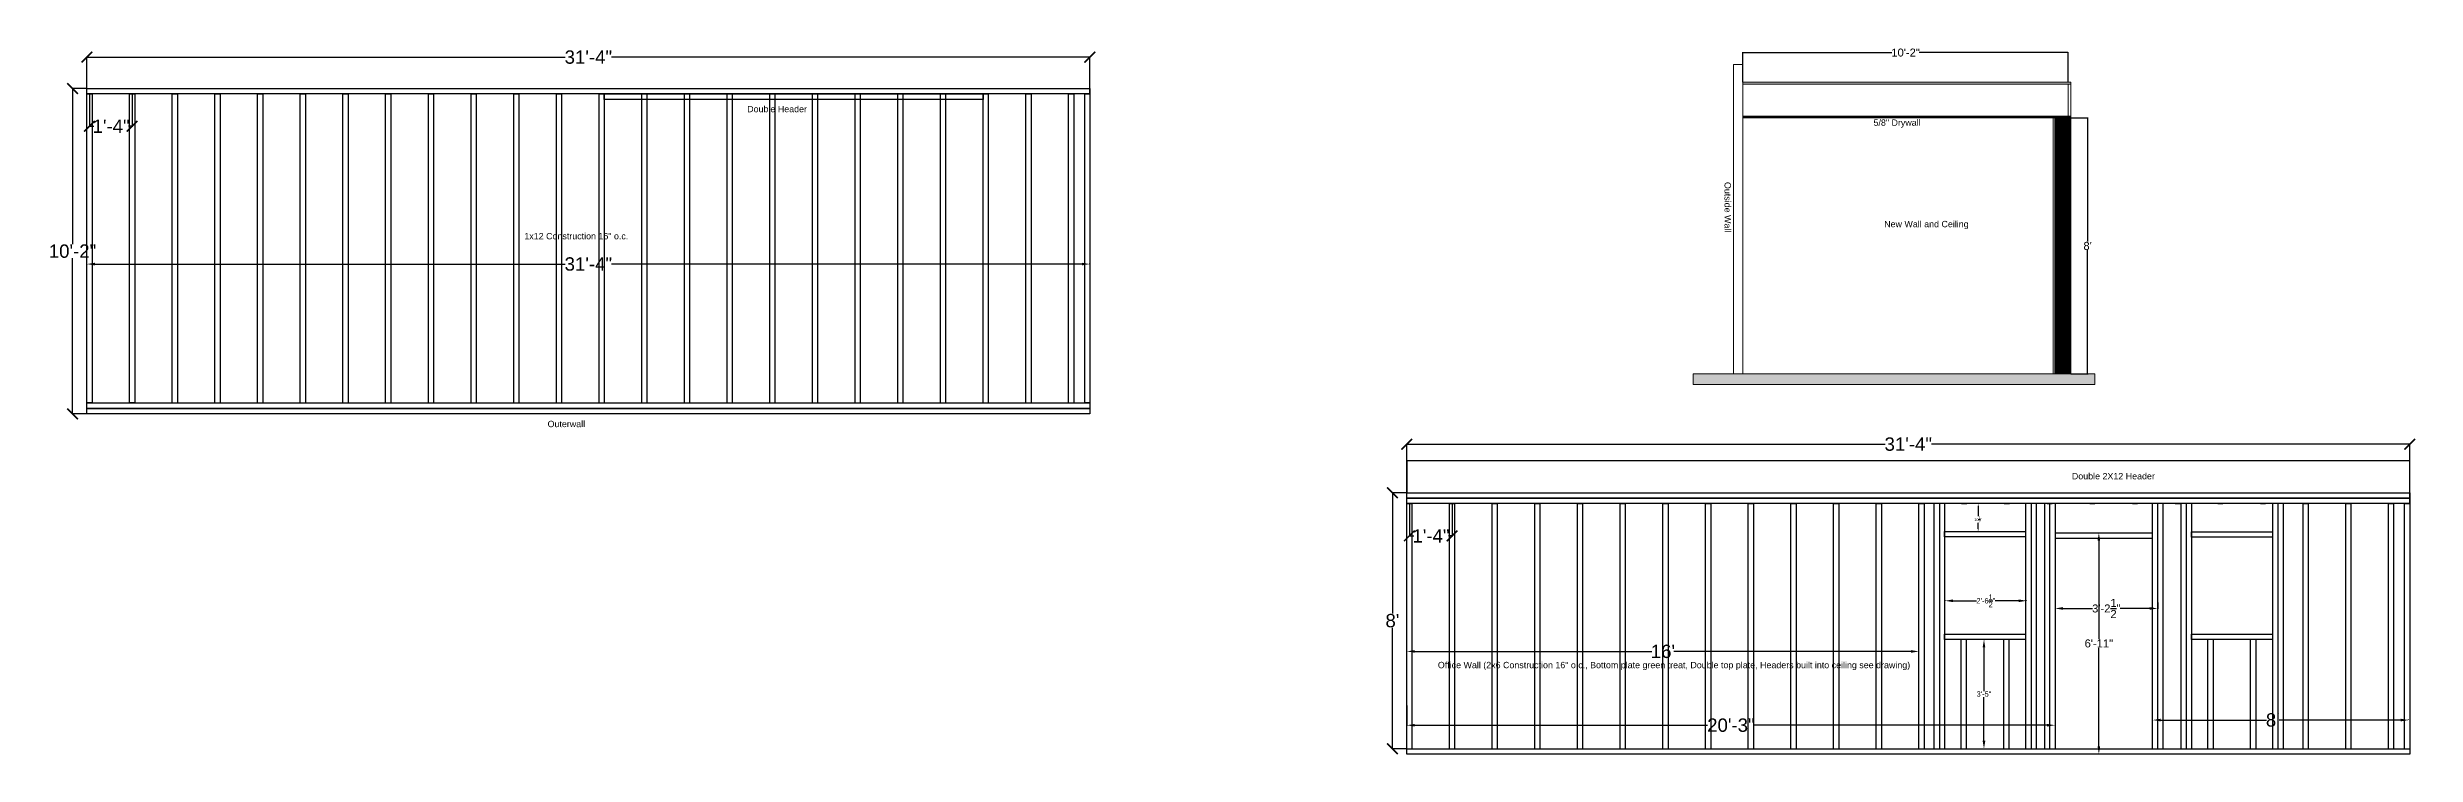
# Model space of a CAD drawing. Header units: inches. Extents: x -323 to 3091, y -1634 to 976.
# Drawn here: x 2168 to 3056, y -373 to -107 of the extents above; entities that cross this region are included whole.
import ezdxf

# ---------------------------------------------------------------- set-up
doc = ezdxf.new("R2010")
doc.units = ezdxf.units.IN
doc.header["$MEASUREMENT"] = 0
doc.layers.add('PDF_Geometry', color=7, linetype='Continuous', true_color=0x9999ff)
doc.layers.add('PDF_Text', color=7, linetype='Continuous')
doc.styles.add('PDF Arial', font='arial.ttf')
doc.styles.get("Standard").update_dxf_attribs({"font": 'arial.ttf'})
doc.dimstyles.new('Copy of Standard', dxfattribs={"dimtxt": 5, "dimasz": 3, "dimexe": 0.18, "dimexo": 0.0625, "dimgap": 0.09, "dimtad": 0, "dimtih": 1, "dimtoh": 1, "dimdec": 4, "dimzin": 0, "dimdsep": 46, "dimlunit": 4, "dimtxsty": 'Standard', "dimcen": 0.09, "dimadec": 0, "dimazin": 0, "dimtfac": 1, "dimtdec": 4, "dimtofl": 0, "dimtmove": 0, "dimatfit": 3, "dimfxl": 1, "dimtolj": 1, "dimtzin": 0, "dimarcsym": 0})
doc.dimstyles.get("Standard").update_dxf_attribs({"dimtxt": 5, "dimasz": 0.18, "dimexe": 0.18, "dimexo": 0.0625, "dimgap": 0.09, "dimtad": 0, "dimtih": 1, "dimtoh": 1, "dimdec": 4, "dimzin": 0, "dimdsep": 46, "dimlunit": 4, "dimtxsty": 'Standard', "dimcen": 0.09, "dimadec": 0, "dimazin": 0, "dimtfac": 1, "dimtdec": 4, "dimtofl": 0, "dimtmove": 0, "dimatfit": 3, "dimfxl": 1, "dimtolj": 1, "dimtzin": 0, "dimarcsym": 0})

# ---------------------------------------------------------------- blocks, each defined once
blk = doc.blocks.new('_ArchTick')
at = {"color": 0, "linetype": 'ByBlock', "const_width": 0.15}
blk.add_lwpolyline([(-0.5, -0.5), (0.5, 0.5)], dxfattribs=at)
blk = doc.blocks.new('*D49')
at = {"color": 0, "lineweight": -2, "transparency": 16777216}
for p, q in [((2182.93, -122.88), (2177.42, -122.88)), ((2177.6, -122.88), (2177.6, -181.23)), ((2177.6, -244.86), (2177.6, -186.51)), ((2182.93, -244.86), (2177.42, -244.86))]:
    blk.add_line(p, q, dxfattribs=at)
at = {"layer": 'Defpoints', "color": 0, "transparency": 16777216}
for p in [(2182.99, -122.88), (2177.6, -244.86), (2182.99, -244.86)]:
    blk.add_point(p, dxfattribs=at)
at = {"color": 0, "lineweight": -2, "transparency": 16777216, "xscale": 4, "yscale": 4, "zscale": 4}
for p, rotation in [((2177.6, -122.88), 90), ((2177.6, -244.86), 270)]:
    blk.add_blockref('_ArchTick', p, dxfattribs=dict(at, rotation=rotation))
at = {"color": 1, "transparency": 16777216, "insert": (2177.6, -183.87), "char_height": 5, "attachment_point": 5}
blk.add_mtext('\\A1;10\'-2"', dxfattribs=at)
blk = doc.blocks.new('*D50')
at = {"color": 0, "lineweight": -2, "transparency": 16777216}
for p, q in [((2183.95, -124.98), (2183.95, -137.19)), ((2199.95, -124.98), (2199.95, -137.19)), ((2183.95, -137.01), (2185.57, -137.01)), ((2199.95, -137.01), (2198.58, -137.01))]:
    blk.add_line(p, q, dxfattribs=at)
at = {"layer": 'Defpoints', "color": 0, "transparency": 16777216}
for p in [(2183.95, -124.92), (2199.95, -124.92), (2199.95, -137.01)]:
    blk.add_point(p, dxfattribs=at)
at = {"color": 0, "lineweight": -2, "transparency": 16777216, "xscale": 4, "yscale": 4, "zscale": 4, "rotation": 180}
blk.add_blockref('_ArchTick', (2183.95, -137.01), dxfattribs=at)
at = {"color": 0, "lineweight": -2, "transparency": 16777216, "xscale": 4, "yscale": 4, "zscale": 4}
blk.add_blockref('_ArchTick', (2199.95, -137.01), dxfattribs=at)
at = {"color": 1, "transparency": 16777216, "insert": (2192.08, -137.01), "char_height": 5, "attachment_point": 5}
blk.add_mtext('\\A1;1\'-4"', dxfattribs=at)
blk = doc.blocks.new('*U46')
for p, q in [((-0.96, 57.93), (0.96, 57.93)), ((-0.96, -57.93), (-0.96, 57.93)), ((0.96, 57.93), (0.96, -57.93)), ((0.96, -57.93), (-0.96, -57.93))]:
    blk.add_line(p, q)
blk = doc.blocks.new('*U47')
at = {"color": 0, "linetype": 'ByBlock', "lineweight": -2, "transparency": 16777216}
for p in [(0, 0), (16, 0), (32, 0), (48, 0), (64, 0), (80, 0), (96, 0), (112, 0), (128, 0), (144, 0), (160, 0), (176, 0), (192, 0), (208, 0), (224, 0), (240, 0), (256, 0), (272, 0), (288, 0), (304, 0), (320, 0), (336, 0)]:
    blk.add_blockref('*U46', p, dxfattribs=at)
blk = doc.blocks.new('*D48')
at = {"color": 0, "lineweight": -2, "transparency": 16777216}
for p, q in [((2182.99, -124.86), (2182.99, -110.95)), ((2182.99, -111.13), (2362.3, -111.13)), ((2558.97, -111.13), (2379.65, -111.13)), ((2558.97, -124.86), (2558.97, -110.95))]:
    blk.add_line(p, q, dxfattribs=at)
at = {"layer": 'Defpoints', "color": 0, "transparency": 16777216}
for p in [(2558.97, -111.13), (2182.99, -124.92), (2558.97, -124.92)]:
    blk.add_point(p, dxfattribs=at)
at = {"color": 0, "lineweight": -2, "transparency": 16777216, "xscale": 4, "yscale": 4, "zscale": 4, "rotation": 180}
blk.add_blockref('_ArchTick', (2182.99, -111.13), dxfattribs=at)
at = {"color": 0, "lineweight": -2, "transparency": 16777216, "xscale": 4, "yscale": 4, "zscale": 4}
blk.add_blockref('_ArchTick', (2558.97, -111.13), dxfattribs=at)
at = {"color": 1, "transparency": 16777216, "insert": (2370.98, -111.13), "char_height": 5, "attachment_point": 5}
blk.add_mtext('\\A1;31\'-4"', dxfattribs=at)
blk = doc.blocks.new('*D51')
at = {"color": 0, "lineweight": -2, "transparency": 16777216}
for p, q in [((2803.76, -120.46), (2803.76, -109.24)), ((2803.94, -109.42), (2859.65, -109.42)), ((2925.58, -109.42), (2869.86, -109.42)), ((2925.76, -120.46), (2925.76, -109.24))]:
    blk.add_line(p, q, dxfattribs=at)
at = {"color": 0, "transparency": 16777216}
for points in [[(2803.94, -109.39), (2803.94, -109.45), (2803.76, -109.42)], [(2925.58, -109.39), (2925.58, -109.45), (2925.76, -109.42)]]:
    blk.add_solid(points, dxfattribs=at)
at = {"layer": 'Defpoints', "color": 0, "transparency": 16777216}
for p in [(2925.76, -109.42), (2803.76, -120.53), (2925.76, -120.53)]:
    blk.add_point(p, dxfattribs=at)
at = {"color": 0, "lineweight": 0, "transparency": 16777216, "insert": (2864.76, -109.42), "char_height": 3, "attachment_point": 5}
blk.add_mtext('\\A1;10\'-2"', dxfattribs=at)
blk = doc.blocks.new('*D52')
at = {"color": 0, "lineweight": -2, "transparency": 16777216}
for p, q in [((2926.75, -133.9), (2933.18, -133.9)), ((2933, -134.08), (2933, -180.28)), ((2933, -229.72), (2933, -183.52)), ((2926.75, -229.9), (2933.18, -229.9))]:
    blk.add_line(p, q, dxfattribs=at)
at = {"color": 0, "transparency": 16777216}
for points in [[(2932.97, -134.08), (2933.03, -134.08), (2933, -133.9)], [(2932.97, -229.72), (2933.03, -229.72), (2933, -229.9)]]:
    blk.add_solid(points, dxfattribs=at)
at = {"layer": 'Defpoints', "color": 0, "transparency": 16777216}
for p in [(2926.69, -133.9), (2926.69, -229.9), (2933, -229.9)]:
    blk.add_point(p, dxfattribs=at)
at = {"color": 0, "lineweight": 0, "transparency": 16777216, "insert": (2933, -181.9), "char_height": 3, "attachment_point": 5}
blk.add_mtext("\\A1;8'", dxfattribs=at)
blk = doc.blocks.new('*D54')
at = {"color": 0, "lineweight": -2, "transparency": 16777216}
for p, q in [((2677.72, -274.41), (2672.21, -274.41)), ((2672.39, -274.41), (2672.39, -319.75)), ((2672.39, -370.39), (2672.39, -325.04)), ((2677.72, -370.39), (2672.21, -370.39))]:
    blk.add_line(p, q, dxfattribs=at)
at = {"layer": 'Defpoints', "color": 0, "transparency": 16777216}
for p in [(2677.78, -274.41), (2672.39, -370.39), (2677.78, -370.39)]:
    blk.add_point(p, dxfattribs=at)
at = {"color": 0, "lineweight": -2, "transparency": 16777216, "xscale": 4, "yscale": 4, "zscale": 4}
for p, rotation in [((2672.39, -274.41), 90), ((2672.39, -370.39), 270)]:
    blk.add_blockref('_ArchTick', p, dxfattribs=dict(at, rotation=rotation))
at = {"color": 1, "transparency": 16777216, "insert": (2672.39, -322.4), "char_height": 5, "attachment_point": 5}
blk.add_mtext("\\A1;8'", dxfattribs=at)
blk = doc.blocks.new('*D55')
at = {"color": 0, "lineweight": -2, "transparency": 16777216}
for p, q in [((2678.74, -278.56), (2678.74, -290.76)), ((2694.74, -278.56), (2694.74, -290.76)), ((2678.74, -290.58), (2680.36, -290.58)), ((2694.74, -290.58), (2693.36, -290.58))]:
    blk.add_line(p, q, dxfattribs=at)
at = {"layer": 'Defpoints', "color": 0, "transparency": 16777216}
for p in [(2678.74, -278.49), (2694.74, -278.49), (2694.74, -290.58)]:
    blk.add_point(p, dxfattribs=at)
at = {"color": 0, "lineweight": -2, "transparency": 16777216, "xscale": 4, "yscale": 4, "zscale": 4, "rotation": 180}
blk.add_blockref('_ArchTick', (2678.74, -290.58), dxfattribs=at)
at = {"color": 0, "lineweight": -2, "transparency": 16777216, "xscale": 4, "yscale": 4, "zscale": 4}
blk.add_blockref('_ArchTick', (2694.74, -290.58), dxfattribs=at)
at = {"color": 1, "transparency": 16777216, "insert": (2686.86, -290.58), "char_height": 5, "attachment_point": 5}
blk.add_mtext('\\A1;1\'-4"', dxfattribs=at)
blk = doc.blocks.new('*D53')
at = {"color": 0, "lineweight": -2, "transparency": 16777216}
for p, q in [((2677.78, -278.43), (2677.78, -256.04)), ((2677.78, -256.22), (2857.09, -256.22)), ((3053.75, -256.22), (2874.44, -256.22)), ((3053.75, -278.43), (3053.75, -256.04))]:
    blk.add_line(p, q, dxfattribs=at)
at = {"layer": 'Defpoints', "color": 0, "transparency": 16777216}
for p in [(3053.75, -256.22), (2677.78, -278.49), (3053.75, -278.49)]:
    blk.add_point(p, dxfattribs=at)
at = {"color": 0, "lineweight": -2, "transparency": 16777216, "xscale": 4, "yscale": 4, "zscale": 4, "rotation": 180}
blk.add_blockref('_ArchTick', (2677.78, -256.22), dxfattribs=at)
at = {"color": 0, "lineweight": -2, "transparency": 16777216, "xscale": 4, "yscale": 4, "zscale": 4}
blk.add_blockref('_ArchTick', (3053.75, -256.22), dxfattribs=at)
at = {"color": 1, "transparency": 16777216, "insert": (2865.77, -256.22), "char_height": 5, "attachment_point": 5}
blk.add_mtext('\\A1;31\'-4"', dxfattribs=at)
blk = doc.blocks.new('*D56')
at = {"color": 0, "lineweight": -2, "transparency": 16777216}
for p, q in [((2677.78, -345.59), (2677.78, -333.73)), ((2680.78, -333.91), (2769.68, -333.91)), ((2866.78, -333.91), (2777.88, -333.91)), ((2869.78, -344.33), (2869.78, -333.73))]:
    blk.add_line(p, q, dxfattribs=at)
at = {"color": 0, "transparency": 16777216}
for points in [[(2680.78, -333.41), (2680.78, -334.41), (2677.78, -333.91)], [(2866.78, -333.41), (2866.78, -334.41), (2869.78, -333.91)]]:
    blk.add_solid(points, dxfattribs=at)
at = {"layer": 'Defpoints', "color": 0, "transparency": 16777216}
for p in [(2869.78, -333.91), (2677.78, -345.66), (2869.78, -344.39)]:
    blk.add_point(p, dxfattribs=at)
at = {"color": 1, "transparency": 16777216, "insert": (2773.78, -333.91), "char_height": 5, "attachment_point": 5}
blk.add_mtext("\\A1;16'", dxfattribs=at)
blk = doc.blocks.new('*D57')
at = {"color": 0, "lineweight": -2, "transparency": 16777216}
for p, q in [((2894.15, -332.39), (2894.15, -348.78)), ((2894.21, -329.39), (2894.33, -329.39)), ((2894.15, -367.39), (2894.15, -351)), ((2894.21, -370.39), (2894.33, -370.39))]:
    blk.add_line(p, q, dxfattribs=at)
at = {"color": 0, "transparency": 16777216}
for points in [[(2893.65, -332.39), (2894.65, -332.39), (2894.15, -329.39)], [(2893.65, -367.39), (2894.65, -367.39), (2894.15, -370.39)]]:
    blk.add_solid(points, dxfattribs=at)
at = {"layer": 'Defpoints', "color": 0, "transparency": 16777216}
for p in [(2894.15, -329.39), (2894.15, -329.39), (2894.15, -370.39)]:
    blk.add_point(p, dxfattribs=at)
at = {"color": 1, "transparency": 16777216, "insert": (2894.15, -349.89), "char_height": 2, "attachment_point": 5}
blk.add_mtext('\\A1;3\'-5"', dxfattribs=at)
blk = doc.blocks.new('*D58')
at = {"color": 0, "lineweight": -2, "transparency": 16777216}
for p, q in [((2879.59, -314.86), (2879.59, -314.74)), ((2882.59, -314.92), (2891.36, -314.92)), ((2907.12, -314.92), (2898.35, -314.92)), ((2910.12, -314.86), (2910.12, -314.74))]:
    blk.add_line(p, q, dxfattribs=at)
at = {"color": 0, "transparency": 16777216}
for points in [[(2882.59, -314.42), (2882.59, -315.42), (2879.59, -314.92)], [(2907.12, -314.42), (2907.12, -315.42), (2910.12, -314.92)]]:
    blk.add_solid(points, dxfattribs=at)
at = {"layer": 'Defpoints', "color": 0, "transparency": 16777216}
for p in [(2879.59, -314.92), (2910.12, -314.92), (2910.12, -314.92)]:
    blk.add_point(p, dxfattribs=at)
at = {"color": 1, "transparency": 16777216, "insert": (2894.86, -314.92), "char_height": 2, "attachment_point": 5}
blk.add_mtext('\\A1;2\'-6{\\H1x;\\S1/2;}"', dxfattribs=at)
blk = doc.blocks.new('*D59')
at = {"color": 0, "lineweight": -2, "transparency": 16777216}
for p, q in [((2891.92, -278.49), (2891.8, -278.49)), ((2891.98, -279.49), (2891.98, -283.22)), ((2891.92, -288.99), (2891.8, -288.99)), ((2891.98, -287.99), (2891.98, -285.76))]:
    blk.add_line(p, q, dxfattribs=at)
at = {"color": 0, "transparency": 16777216}
for points in [[(2891.82, -279.49), (2892.15, -279.49), (2891.98, -278.49)], [(2891.82, -287.99), (2892.15, -287.99), (2891.98, -288.99)]]:
    blk.add_solid(points, dxfattribs=at)
at = {"layer": 'Defpoints', "color": 0, "transparency": 16777216}
for p in [(2891.98, -278.49), (2891.98, -288.99), (2891.98, -288.99)]:
    blk.add_point(p, dxfattribs=at)
at = {"color": 1, "transparency": 16777216, "insert": (2891.98, -284.49), "char_height": 1, "attachment_point": 5}
blk.add_mtext('\\A1;10{\\H1x;\\S1/2;}"', dxfattribs=at)
blk = doc.blocks.new('*D60')
at = {"color": 0, "lineweight": -2, "transparency": 16777216}
for p, q in [((2677.78, -354.23), (2677.78, -361.76)), ((2920.78, -354.23), (2920.78, -361.76)), ((2680.78, -361.58), (2790.56, -361.58)), ((2917.78, -361.58), (2808, -361.58))]:
    blk.add_line(p, q, dxfattribs=at)
at = {"color": 0, "transparency": 16777216}
for points in [[(2680.78, -361.08), (2680.78, -362.08), (2677.78, -361.58)], [(2917.78, -361.08), (2917.78, -362.08), (2920.78, -361.58)]]:
    blk.add_solid(points, dxfattribs=at)
at = {"layer": 'Defpoints', "color": 0, "transparency": 16777216}
for p in [(2677.78, -354.17), (2920.78, -354.17), (2920.78, -361.58)]:
    blk.add_point(p, dxfattribs=at)
at = {"color": 1, "transparency": 16777216, "insert": (2799.28, -361.58), "char_height": 5, "attachment_point": 5}
blk.add_mtext('\\A1;20\'-3"', dxfattribs=at)
blk = doc.blocks.new('*D61')
at = {"color": 0, "lineweight": -2, "transparency": 16777216}
for p, q in [((2957.36, -359.58), (2957.36, -359.46)), ((2960.36, -359.64), (3000.04, -359.64)), ((3050.33, -359.64), (3004.83, -359.64)), ((3053.33, -359.58), (3053.33, -359.46))]:
    blk.add_line(p, q, dxfattribs=at)
at = {"color": 0, "transparency": 16777216}
for points in [[(2960.36, -359.14), (2960.36, -360.14), (2957.36, -359.64)], [(3050.33, -359.14), (3050.33, -360.14), (3053.33, -359.64)]]:
    blk.add_solid(points, dxfattribs=at)
at = {"layer": 'Defpoints', "color": 0, "transparency": 16777216}
for p in [(2957.36, -359.64), (3053.33, -359.64), (3053.33, -359.64)]:
    blk.add_point(p, dxfattribs=at)
at = {"color": 1, "transparency": 16777216, "insert": (3002.43, -359.64), "char_height": 5, "attachment_point": 5}
blk.add_mtext("\\A1;8'", dxfattribs=at)
blk = doc.blocks.new('*D62')
at = {"color": 0, "lineweight": -2, "transparency": 16777216}
for p, q in [((2920.78, -315.57), (2920.78, -317.98)), ((2923.78, -317.8), (2934.86, -317.8)), ((2956.28, -317.8), (2945.2, -317.8)), ((2959.28, -315.57), (2959.28, -317.98))]:
    blk.add_line(p, q, dxfattribs=at)
at = {"color": 0, "transparency": 16777216}
for points in [[(2923.78, -317.3), (2923.78, -318.3), (2920.78, -317.8)], [(2956.28, -317.3), (2956.28, -318.3), (2959.28, -317.8)]]:
    blk.add_solid(points, dxfattribs=at)
at = {"layer": 'Defpoints', "color": 0, "transparency": 16777216}
for p in [(2920.78, -315.51), (2959.28, -315.51), (2959.28, -317.8)]:
    blk.add_point(p, dxfattribs=at)
at = {"color": 1, "transparency": 16777216, "insert": (2940.03, -317.8), "char_height": 3, "attachment_point": 5}
blk.add_mtext('\\A1;3\'-2{\\H1x;\\S1/2;}"', dxfattribs=at)
blk = doc.blocks.new('*D63')
at = {"color": 0, "lineweight": -2, "transparency": 16777216}
for p, q in [((2937.21, -292.43), (2937.21, -329.31)), ((2937.27, -289.43), (2937.39, -289.43)), ((2937.21, -369.43), (2937.21, -332.55)), ((2939.05, -372.43), (2937.03, -372.43))]:
    blk.add_line(p, q, dxfattribs=at)
at = {"color": 0, "transparency": 16777216}
for points in [[(2936.71, -292.43), (2937.71, -292.43), (2937.21, -289.43)], [(2936.71, -369.43), (2937.71, -369.43), (2937.21, -372.43)]]:
    blk.add_solid(points, dxfattribs=at)
at = {"layer": 'Defpoints', "color": 0, "transparency": 16777216}
for p in [(2937.21, -289.43), (2937.21, -372.43), (2939.12, -372.43)]:
    blk.add_point(p, dxfattribs=at)
at = {"color": 1, "transparency": 16777216, "insert": (2937.21, -330.93), "char_height": 3, "attachment_point": 5}
blk.add_mtext('\\A1;6\'-11"', dxfattribs=at)
blk = doc.blocks.new('*D64')
at = {"color": 0, "lineweight": -2, "transparency": 16777216}
for p, q in [((2182.99, -188.63), (2182.99, -188.51)), ((2185.99, -188.69), (2362.3, -188.69)), ((2555.97, -188.69), (2379.65, -188.69)), ((2558.97, -188.63), (2558.97, -188.51))]:
    blk.add_line(p, q, dxfattribs=at)
at = {"color": 0, "transparency": 16777216}
for points in [[(2185.99, -188.19), (2185.99, -189.19), (2182.99, -188.69)], [(2555.97, -188.19), (2555.97, -189.19), (2558.97, -188.69)]]:
    blk.add_solid(points, dxfattribs=at)
at = {"layer": 'Defpoints', "color": 0, "transparency": 16777216}
for p in [(2182.99, -188.69), (2558.97, -188.69), (2558.97, -188.69)]:
    blk.add_point(p, dxfattribs=at)
at = {"color": 0, "transparency": 16777216, "insert": (2370.98, -188.69), "char_height": 5, "attachment_point": 5}
blk.add_mtext('\\A1;31\'-4"', dxfattribs=at)

msp = doc.modelspace()

# ---------------------------------------------------------------- hatches: boundary and pattern name
at = {"lineweight": 0}
h = msp.add_hatch(dxfattribs=at)
h.set_pattern_fill('CROSS', color=256)
h.set_pattern_definition([(0, (23.96004, 7.6959), (0.25, 0.25), [0.125, -0.375]), (90, (24.02254, 7.6334), (-0.25, 0.25), [0.125, -0.375])])
h.paths.add_polyline_path([(2926.7555, -121.27586), (2926.75558, -120.52586), (2803.7555, -120.52586), (2803.7555, -121.27586)])
h = msp.add_hatch(dxfattribs=at)
h.set_pattern_fill('ANSI31', color=256, scale=2, angle=90)
h.set_pattern_definition([(135, (23.96004, 7.6959), (-0.176776695, -0.176776695), [])])
h.paths.add_polyline_path([(2920.7555, -133.90086), (2920.7555, -133.27586), (2803.7555, -133.27586), (2803.7555, -133.90086)])
h = msp.add_hatch(dxfattribs=at)
h.set_pattern_fill('ANSI31', color=256, scale=2)
h.set_pattern_definition([(45, (23.96004, 7.6959), (-0.176776695, 0.176776695), [])])
h.paths.add_polyline_path([(2920.75293, -229.90086), (2926.76369, -229.90086), (2926.7555, -133.27586), (2920.7555, -133.27586), (2920.7555, -133.90086)])
h = msp.add_hatch(dxfattribs=at)
h.set_pattern_fill('CROSS', color=256, scale=4)
h.set_pattern_definition([(0, (23.96, 7.6959), (1, 1), [0.5, -1.5]), (90, (24.21, 7.4459), (-1, 1), [0.5, -1.5])])
h.paths.add_polyline_path([(2785.16988, -229.90086), (2785.16988, -233.78089), (2935.64799, -233.78089), (2935.64799, -229.90086)])

# ---------------------------------------------------------------- linework, layer by layer
for p, q in [((2182.99193, -124.92233), (2184.91545, -124.92233)), ((2182.99193, -240.77299), (2182.99193, -124.92233)), ((2184.91545, -124.92233), (2184.91545, -240.77299)), ((2198.99193, -124.92233), (2200.91545, -124.92233)), ((2198.99193, -240.77299), (2198.99193, -124.92233)), ((2200.91545, -124.92233), (2200.91545, -240.77299)), ((2557.04175, -124.92233), (2558.96527, -124.92233)), ((2557.04175, -240.77299), (2557.04175, -124.92233)), ((2558.96527, -124.92233), (2558.96527, -240.77299)), ((2184.91545, -240.77299), (2182.99193, -240.77299)), ((2183.95369, -240.77299), (2558.00351, -240.77299)), ((2200.91545, -240.77299), (2198.99193, -240.77299)), ((2558.96527, -240.77299), (2557.04175, -240.77299)), ((2677.78011, -278.49304), (2679.70363, -278.49304)), ((2677.78011, -372.43117), (2677.78011, -278.49304)), ((2679.70363, -278.49304), (2679.70363, -370.38744)), ((2693.78011, -278.49304), (2695.70363, -278.49304)), ((2693.78011, -370.38744), (2693.78011, -278.49304)), ((2695.70363, -278.49304), (2695.70363, -370.38744)), ((2709.78011, -278.49304), (2711.70363, -278.49304)), ((2709.78011, -370.38744), (2709.78011, -278.49304)), ((2711.70363, -278.49304), (2711.70363, -370.38744)), ((2725.78011, -278.49304), (2727.70363, -278.49304)), ((2725.78011, -370.38744), (2725.78011, -278.49304)), ((2727.70363, -278.49304), (2727.70363, -370.38744)), ((2741.78011, -278.49304), (2743.70363, -278.49304)), ((2741.78011, -370.38744), (2741.78011, -278.49304)), ((2743.70363, -278.49304), (2743.70363, -370.38744)), ((2757.78011, -278.49304), (2759.70363, -278.49304)), ((2757.78011, -370.38744), (2757.78011, -278.49304)), ((2759.70363, -278.49304), (2759.70363, -370.38744)), ((2773.78011, -278.49304), (2775.70363, -278.49304)), ((2773.78011, -370.38744), (2773.78011, -278.49304)), ((2775.70363, -278.49304), (2775.70363, -370.38744)), ((2789.78011, -278.49304), (2791.70363, -278.49304)), ((2789.78011, -370.38744), (2789.78011, -278.49304)), ((2791.70363, -278.49304), (2791.70363, -370.38744)), ((2805.78011, -278.49304), (2807.70363, -278.49304)), ((2805.78011, -370.38744), (2805.78011, -278.49304)), ((2807.70363, -278.49304), (2807.70363, -370.38744)), ((2821.78011, -278.49304), (2823.70363, -278.49304)), ((2821.78011, -370.38744), (2821.78011, -278.49304)), ((2823.70363, -278.49304), (2823.70363, -370.38744)), ((2837.78011, -278.49304), (2839.70363, -278.49304)), ((2837.78011, -370.38744), (2837.78011, -278.49304)), ((2839.70363, -278.49304), (2839.70363, -370.38744)), ((2853.78011, -278.49304), (2855.70363, -278.49304)), ((2853.78011, -370.38744), (2853.78011, -278.49304)), ((2855.70363, -278.49304), (2855.70363, -370.38744)), ((2869.78011, -278.49304), (2871.70363, -278.49304)), ((2869.78011, -370.38744), (2869.78011, -278.49304)), ((2871.70363, -278.49304), (2871.70363, -370.38744)), ((2875.53096, -370.38744), (2875.53096, -278.49304)), ((2877.45448, -278.49304), (2877.45448, -370.38744)), ((2879.37799, -278.49304), (2879.37799, -370.38744)), ((2885.78011, -278.49304), (2887.70363, -278.49304)), ((2901.78011, -278.49304), (2903.70363, -278.49304)), ((2909.90148, -370.52899), (2909.90148, -278.63459)), ((2911.825, -278.63459), (2911.825, -370.52899)), ((2913.74851, -278.63459), (2913.74851, -370.52899)), ((2916.93308, -370.38744), (2916.93308, -278.49304)), ((2917.78011, -278.49304), (2919.70363, -278.49304)), ((2918.8566, -370.38744), (2918.8566, -278.49304)), ((2920.78011, -278.49304), (2920.78011, -370.38744)), ((2933.78011, -278.49304), (2935.70363, -278.49304)), ((2949.78011, -278.49304), (2951.70363, -278.49304)), ((2957.3566, -370.38744), (2957.3566, -278.49304)), ((2959.28011, -370.38744), (2959.28011, -278.49304)), ((2961.20363, -278.49304), (2961.20363, -370.38744)), ((2965.78011, -278.49304), (2967.70363, -278.49304)), ((2968.06157, -370.38744), (2968.06157, -278.49304)), ((2969.98508, -278.49304), (2969.98508, -370.38744)), ((2971.9086, -278.49304), (2971.9086, -370.38744)), ((2981.78011, -278.49304), (2983.70363, -278.49304)), ((2997.78011, -278.49304), (2999.70363, -278.49304)), ((3002.43209, -370.52899), (3002.43209, -278.63459)), ((3004.3556, -278.63459), (3004.3556, -370.52899)), ((3006.27912, -278.63459), (3006.27912, -370.52899)), ((3013.78011, -278.49304), (3015.70363, -278.49304)), ((3013.78011, -370.38744), (3013.78011, -278.49304)), ((3015.70363, -278.49304), (3015.70363, -370.38744)), ((3029.78011, -278.49304), (3031.70363, -278.49304)), ((3029.78011, -370.38744), (3029.78011, -278.49304)), ((3031.70363, -278.49304), (3031.70363, -370.38744)), ((3045.78011, -278.49304), (3047.70363, -278.49304)), ((3045.78011, -370.38744), (3045.78011, -278.49304)), ((3047.70363, -278.49304), (3047.70363, -370.38744)), ((3051.82994, -278.49304), (3053.75345, -278.49304)), ((3051.82994, -370.38744), (3051.82994, -278.49304)), ((3053.75345, -278.49304), (3053.75345, -372.43117)), ((2920.78011, -289.43117), (2957.3566, -289.43117)), ((2920.78011, -291.41922), (2957.3566, -291.41922)), ((2885.56444, -370.52899), (2885.56444, -329.52864)), ((2887.48796, -329.52868), (2887.48796, -370.52899)), ((2901.56444, -370.52899), (2901.56444, -329.52898)), ((2903.48796, -329.52902), (2903.48796, -370.52899)), ((2978.09505, -370.52899), (2978.09505, -329.52864)), ((2980.01856, -329.52868), (2980.01856, -370.52899)), ((2994.09505, -370.52899), (2994.09505, -329.52898)), ((2996.01856, -329.52902), (2996.01856, -370.52899))]:
    msp.add_line(p, q)
for points in [[(2182.99193, -122.87859), (2558.96527, -122.87859), (2558.96527, -124.92233), (2182.99193, -124.92233)], [(2376.91545, -124.92233), (2518.99193, -124.92233), (2518.99193, -126.96606), (2376.91545, -126.96308)], [(2182.99193, -240.77299), (2558.96527, -240.77299), (2558.96527, -242.81673), (2182.99193, -242.81673)], [(2182.99193, -242.81673), (2558.96527, -242.81673), (2558.96527, -244.86046), (2182.99193, -244.86046)], [(2677.78011, -274.40557), (3053.75345, -274.40557), (3053.75345, -262.40557), (2677.78011, -262.40557)], [(2677.78011, -274.40557), (3053.75345, -274.40557), (3053.75345, -276.4493), (2677.78011, -276.4493)], [(2677.78011, -276.4493), (3053.75345, -276.4493), (3053.75345, -278.49304), (2677.78011, -278.49304)], [(2677.78011, -370.38744), (3053.75345, -370.38744), (3053.75345, -372.43117), (2677.78011, -372.43117)]]:
    msp.add_lwpolyline(points, close=True)
for points in [[(2803.7555, -121.27586), (2926.7555, -121.27586), (2926.75558, -120.52586), (2803.7555, -120.52586)], [(2926.7555, -133.27586), (2803.7555, -133.27586), (2803.7555, -121.27586), (2926.7555, -121.27586)], [(2926.7555, -133.27586), (2925.7555, -133.27586), (2925.7555, -121.27586), (2926.7555, -121.27586)], [(2803.7555, -133.27586), (2920.7555, -133.27586), (2920.7555, -133.90086), (2803.7555, -133.90086)], [(2920.7555, -133.90086), (2920.1305, -133.90086), (2920.1305, -229.90086), (2920.75293, -229.90086)], [(2920.75293, -229.90086), (2926.76369, -229.90086), (2926.7555, -133.27586), (2920.7555, -133.27586)], [(2920.7555, -133.27586), (2926.7555, -133.27586), (2926.7555, -133.90086), (2920.7555, -133.90086)], [(2920.7555, -133.90086), (2926.7555, -133.90086), (2926.7555, -134.52586), (2920.7555, -134.52586)]]:
    msp.add_lwpolyline(points, close=True, dxfattribs=at)
for points in [[(2909.91401, -290.98109), (2879.39053, -290.98109), (2879.39053, -288.99304), (2909.91401, -288.99304)], [(3002.43209, -291.12264), (2971.9086, -291.12264), (2971.9086, -289.13459), (3002.43209, -289.13459)], [(2909.90148, -329.47583), (2879.37799, -329.47583), (2879.37799, -327.48778), (2909.90148, -327.48778)], [(3002.43209, -329.47583), (2971.9086, -329.47583), (2971.9086, -327.48778), (3002.43209, -327.48778)]]:
    msp.add_lwpolyline(points)
at = {"layer": 'PDF_Geometry', "color": 7, "lineweight": 0}
for points in [[(2800.28707, -113.91723), (2803.7555, -113.91723), (2803.7555, -229.90086), (2800.28707, -229.90086)], [(2785.16988, -229.90086), (2935.64799, -229.90086), (2935.64799, -233.78089), (2785.16988, -233.78089)]]:
    msp.add_lwpolyline(points, close=True, dxfattribs=at)

# ---------------------------------------------------------------- block references
msp.add_blockref('*U47', (2215.95369, -182.84766))

# ---------------------------------------------------------------- texts
at = {"layer": 'PDF_Text', "attachment_point": 7, "style": 'PDF Arial'}
for s, insert, char_height in [('Double Header', (2430.51691, -131.79635), 2.3853567), ('1x12 Construction 16" o.c. ', (2346.98459, -179.44007), 2.3853567), ('Outerwall', (2355.68711, -249.86452), 2.385357), ('Double 2X12 Header', (2927.09816, -269.43299), 2.3853567), ('Office Wall (2x6 Construction 16" o.c., Bottom plate green treat, Double top plate, Headers built into ceiling see drawing)', (2689.43116, -340.91989), 2.38440284)]:
    msp.add_mtext(s, dxfattribs=dict(at, insert=insert, char_height=char_height))
at = {"layer": 'PDF_Text', "lineweight": 0, "char_height": 2.3844028, "attachment_point": 7, "style": 'PDF Arial'}
for s, insert in [('5/8" Drywall', (2852.7457, -137.57497)), ('New Wall and Ceiling', (2856.74764, -175.60062))]:
    msp.add_mtext(s, dxfattribs=dict(at, insert=insert))
at = {"layer": 'PDF_Text', "lineweight": 0, "insert": (2796.86228, -157.90947), "char_height": 2.3844028, "attachment_point": 7, "rotation": 270, "style": 'PDF Arial'}
msp.add_mtext('Outside Wall', dxfattribs=at)

# ---------------------------------------------------------------- dimensions: what is measured, and where the dimension line sits
at = {"color": 3}
for base, p1, p2, override, picture, middle in [((2558.96527, -111.13003), (2182.99193, -124.92233), (2558.96527, -124.92233), {"dimasz": 4, "dimblk1": 'ArchTick', "dimblk2": 'ArchTick', "dimsah": 1, "dimclrt": 1}, '*D48', (2370.9786, -111.13003)), ((2910.11715, -314.91976), (2879.59367, -314.91976), (2910.11715, -314.91976), {"dimtxt": 2, "dimasz": 3, "dimclrt": 1}, '*D58', (2894.85541, -314.91976)), ((2959.28011, -317.7998), (2920.78011, -315.50872), (2959.28011, -315.50872), {"dimtxt": 3, "dimasz": 3, "dimclrt": 1}, '*D62', (2940.03011, -317.7998)), ((2920.78011, -361.58382), (2677.78011, -354.16831), (2920.78011, -354.16831), {"dimasz": 3, "dimclrt": 1}, '*D60', (2799.28011, -361.58382))]:
    dim = msp.add_linear_dim(base=base, p1=p1, p2=p2, dimstyle='Standard', override=override, dxfattribs=at)
    dim.commit()
    dim.dimension.update_dxf_attribs({"geometry": picture, "text_midpoint": middle})
at = {"lineweight": 0}
dim = msp.add_linear_dim(base=(2925.75752, -109.41725), p1=(2803.7555, -120.52586), p2=(2925.75752, -120.52586), dimstyle='Standard', override={"dimtxt": 3}, dxfattribs=at)
dim.commit()
dim.dimension.update_dxf_attribs({"geometry": '*D51', "text_midpoint": (2864.75651, -109.41725)})
at = {"color": 3}
for base, p1, p2, override, picture, middle in [((2177.60411, -244.86046), (2182.99193, -122.87859), (2182.99193, -244.86046), {"dimasz": 4, "dimblk1": 'ArchTick', "dimblk2": 'ArchTick', "dimsah": 1, "dimclrt": 1}, '*D49', (2177.60411, -183.86953)), ((2672.39229, -370.38744), (2677.78011, -274.40557), (2677.78011, -370.38744), {"dimasz": 4, "dimblk1": 'ArchTick', "dimblk2": 'ArchTick', "dimsah": 1, "dimclrt": 1}, '*D54', (2672.39229, -322.3965)), ((2937.20655, -372.43117), (2937.20655, -289.43117), (2939.11505, -372.43117), {"dimtxt": 3, "dimasz": 3, "dimclrt": 1}, '*D63', (2937.20655, -330.93117)), ((2894.14646, -329.38713), (2894.14646, -370.38744), (2894.14646, -329.38713), {"dimtxt": 2, "dimasz": 3, "dimclrt": 1}, '*D57', (2894.14646, -349.88728))]:
    dim = msp.add_linear_dim(base=base, p1=p1, p2=p2, angle=90, dimstyle='Standard', override=override, dxfattribs=at)
    dim.commit()
    dim.dimension.update_dxf_attribs({"geometry": picture, "text_midpoint": middle})
for base, p1, p2, override, picture, middle in [((2199.95369, -137.01252), (2183.95369, -124.92233), (2199.95369, -124.92233), {"dimasz": 4, "dimblk1": 'ArchTick', "dimblk2": 'ArchTick', "dimsah": 1, "dimclrt": 1}, '*D50', (2192.07526, -137.01252)), ((3053.75345, -256.2198), (2677.78011, -278.49304), (3053.75345, -278.49304), {"dimasz": 4, "dimblk1": 'ArchTick', "dimblk2": 'ArchTick', "dimsah": 1, "dimclrt": 1}, '*D53', (2865.76678, -256.2198)), ((2694.74187, -290.58323), (2678.74187, -278.49304), (2694.74187, -278.49304), {"dimasz": 4, "dimblk1": 'ArchTick', "dimblk2": 'ArchTick', "dimsah": 1, "dimclrt": 1}, '*D55', (2686.86344, -290.58323)), ((2869.78011, -333.91122), (2677.78011, -345.65637), (2869.78011, -344.39402), {"dimasz": 3, "dimclrt": 1}, '*D56', (2773.78011, -333.91122)), ((3053.32994, -359.64409), (2957.3566, -359.64409), (3053.32994, -359.64409), {"dimasz": 3, "dimclrt": 1}, '*D61', (3002.43209, -359.64409))]:
    dim = msp.add_linear_dim(base=base, p1=p1, p2=p2, dimstyle='Standard', override=override, dxfattribs=at)
    dim.commit()
    dim.dimension.update_dxf_attribs({"geometry": picture, "text_midpoint": middle, "dimtype": 160})
at = {"lineweight": 0}
dim = msp.add_linear_dim(base=(2933.00248, -229.90086), p1=(2926.68774, -133.90086), p2=(2926.68774, -229.90086), angle=90, dimstyle='Standard', override={"dimtxt": 3}, dxfattribs=at)
dim.commit()
dim.dimension.update_dxf_attribs({"geometry": '*D52', "text_midpoint": (2933.00248, -181.90086), "dimtype": 160})
at = {"color": 3}
dim = msp.add_linear_dim(base=(2558.96527, -188.68964), p1=(2182.99193, -188.68964), p2=(2558.96527, -188.68964), dimstyle='Copy of Standard', dxfattribs=at)
dim.commit()
dim.dimension.update_dxf_attribs({"geometry": '*D64', "text_midpoint": (2370.9786, -188.68964)})
dim = msp.add_linear_dim(base=(2891.98179, -288.99304), p1=(2891.98179, -278.49304), p2=(2891.98179, -288.99304), angle=90, dimstyle='Standard', override={"dimtxt": 1, "dimasz": 1, "dimclrt": 1}, dxfattribs=at)
dim.commit()
dim.dimension.update_dxf_attribs({"geometry": '*D59', "text_midpoint": (2891.98179, -284.48714), "dimtype": 160})

doc.saveas('drawing.dxf')
